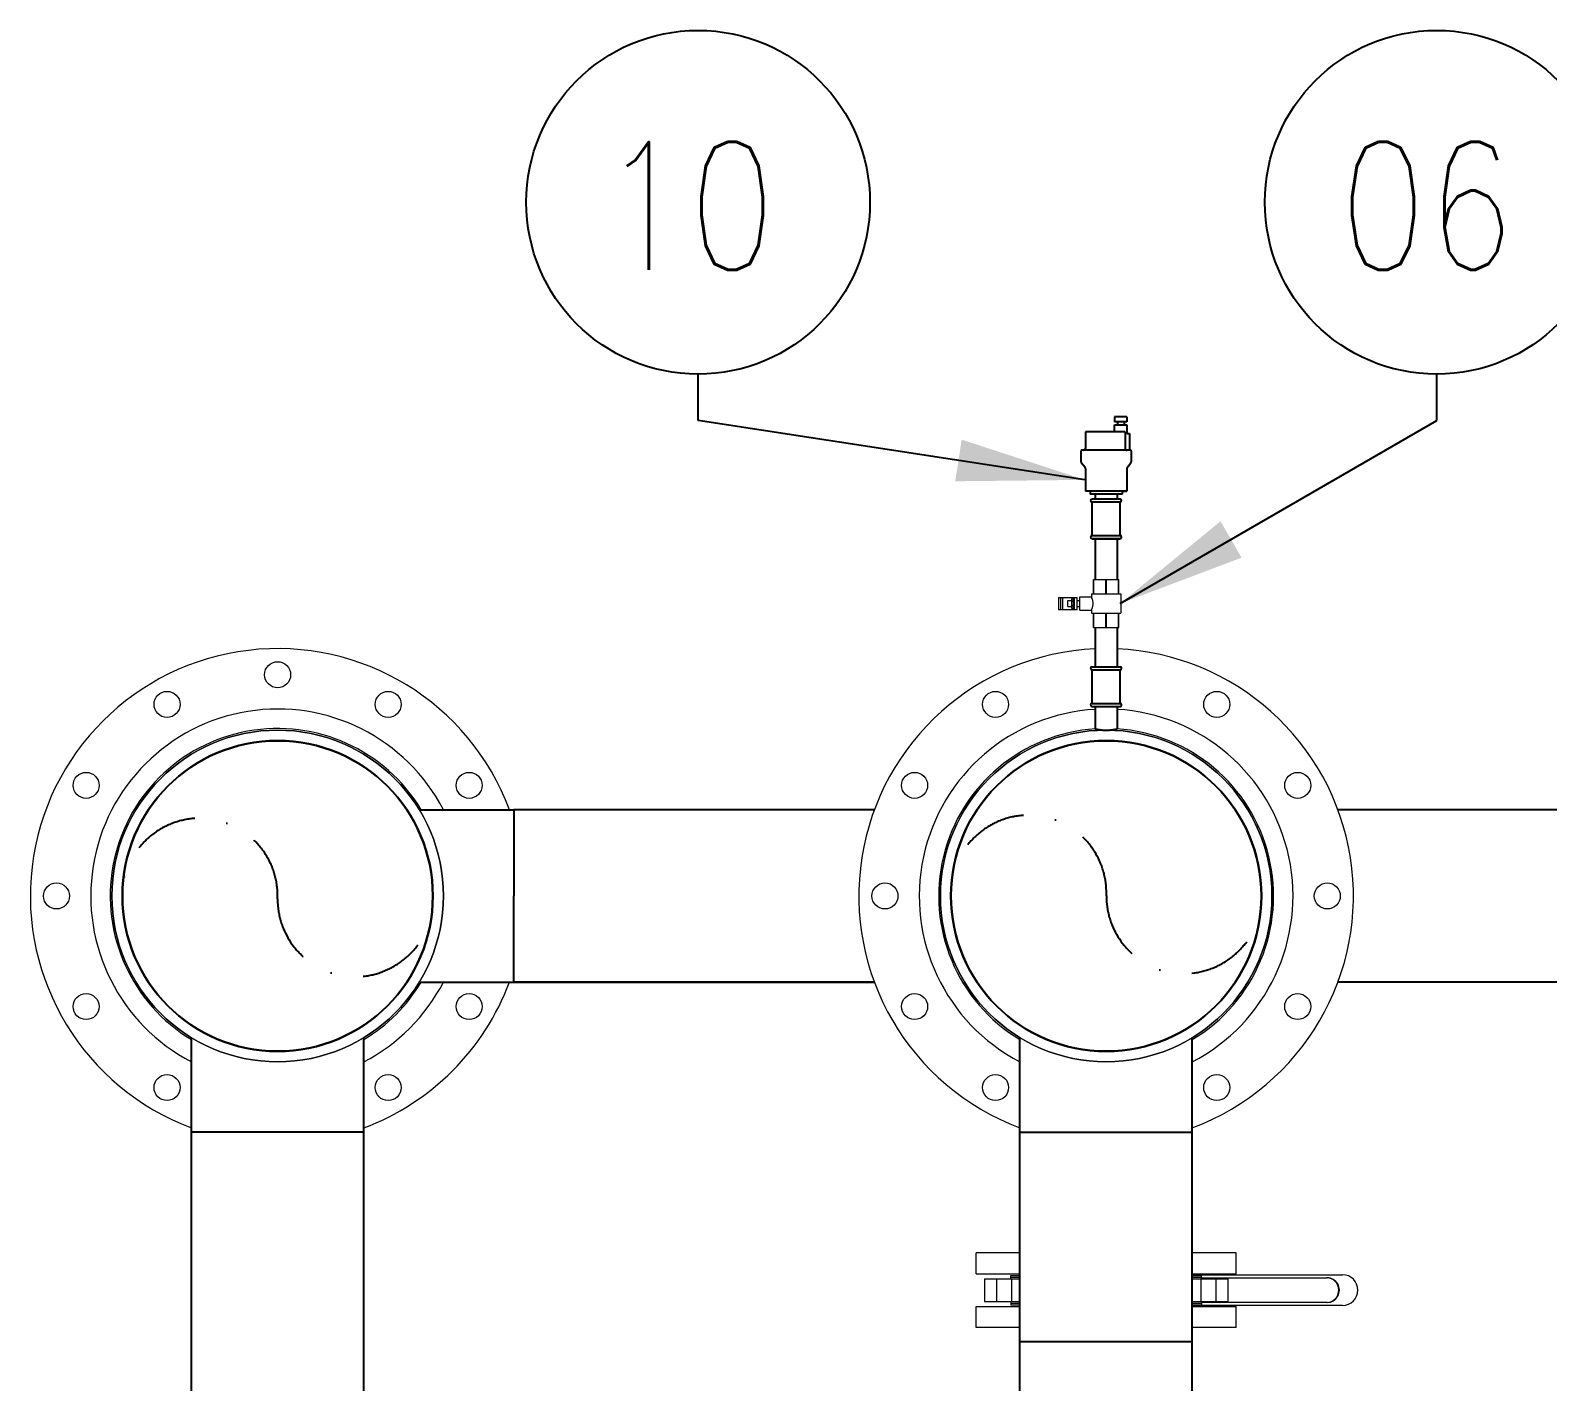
# Model space of a CAD drawing. Header units: millimetres. Extents: x -312439 to 477422, y -331570 to 212570.
# Drawn here: x 341244 to 342726, y 130239 to 131559 of the extents above; entities that cross this region are included whole.
import ezdxf

# ---------------------------------------------------------------- set-up
doc = ezdxf.new("R2010")
doc.units = ezdxf.units.MM
doc.linetypes.add('DASHDOT', pattern=[25.4, 12.7, -6.35, 0, -6.35])
doc.linetypes.add('DASHED', pattern=[0.75, 0.5, -0.25])
doc.layers.add('ARCONDTEXTO', color=4, linetype='Continuous')
doc.layers.add('TEXTO FORMATO', color=4, linetype='Continuous')
doc.styles.add('ROMAND', font='ROMAND.SHX')
doc.styles.add('ROMANS', font='romans.shx', dxfattribs={"height": 187.5})
doc.dimstyles.new('1-50 (MILIMETRO)', dxfattribs={"dimscale": 0, "dimtxt": 125, "dimasz": 125, "dimexe": 100, "dimexo": 100, "dimgap": 50, "dimtad": 0, "dimdec": 0, "dimzin": 0, "dimdsep": 46, "dimtxsty": 'ROMAND', "dimcen": -390, "dimclrd": 1, "dimclre": 1, "dimclrt": 3, "dimadec": 0, "dimazin": 0, "dimtfac": 1, "dimtdec": 0, "dimtix": 1, "dimtmove": 2, "dimatfit": 2, "dimfxl": 1, "dimtvp": 1, "dimtolj": 1, "dimtzin": 0, "dimarcsym": 0})

msp = doc.modelspace()

# ---------------------------------------------------------------- linework, layer by layer
at = {"color": 2, "linetype": 'Continuous', "extrusion": (0, 1, 0)}
for p, q in [((342314.84, 131181.346), (342302.628, 131181.346)), ((342302.628, 131181.346), (342302.628, 131176.315)), ((342314.84, 131176.315), (342302.628, 131176.315)), ((342302.894, 131166.484), (342302.894, 131173.324)), ((342302.894, 131173.324), (342314.926, 131173.324)), ((342305.672, 131176.315), (342305.672, 131173.324)), ((342312.147, 131176.315), (342312.147, 131173.324)), ((342314.84, 131181.346), (342314.84, 131176.315)), ((342314.926, 131173.324), (342314.926, 131164.819)), ((342313.203, 131166.484), (342274.318, 131166.484)), ((342274.318, 131166.484), (342274.318, 131150.345)), ((342313.203, 131166.484), (342313.203, 131150.345)), ((342314.926, 131164.819), (342317.296, 131164.819)), ((342317.296, 131164.819), (342317.296, 131148.629)), ((342270.008, 131148.144), (342270.008, 131137.374)), ((342318.697, 131148.629), (342270.493, 131148.629)), ((342319.183, 131148.144), (342319.183, 131137.374)), ((342274.129, 131131.716), (342270.355, 131136.391)), ((342274.476, 131130.733), (342274.476, 131108.641)), ((342314.715, 131130.733), (342314.715, 131108.641)), ((342315.062, 131131.716), (342318.835, 131136.391)), ((342314.715, 131108.641), (342274.476, 131108.641)), ((342278.945, 131108.622), (342274.476, 131108.641)), ((342310.245, 131108.622), (342278.945, 131108.622)), ((342278.945, 131108.622), (342278.945, 131105.763)), ((342310.245, 131105.763), (342278.945, 131105.763)), ((342280.945, 131101.221), (342308.245, 131101.221)), ((342280.945, 131101.116), (342280.945, 131101.221)), ((342280.945, 131101.116), (342308.245, 131101.116)), ((342280.945, 131098.116), (342308.245, 131098.116)), ((342280.945, 131065.327), (342280.945, 131098.116)), ((342283.826, 131105.763), (342283.826, 131101.221)), ((342305.365, 131105.763), (342305.365, 131101.221)), ((342308.245, 131101.116), (342308.245, 131101.221)), ((342308.245, 131065.327), (342308.245, 131098.116)), ((342310.245, 131108.622), (342314.715, 131108.641)), ((342310.245, 131108.622), (342310.245, 131105.763)), ((342280.945, 131065.327), (342308.245, 131065.327)), ((342280.945, 131062.327), (342308.245, 131062.327)), ((342280.945, 131062.221), (342280.945, 131062.327)), ((342280.945, 131062.221), (342308.245, 131062.221)), ((342308.245, 131062.221), (342308.245, 131062.327))]:
    msp.add_line(p, q, dxfattribs=at)
at = {"color": 2, "linetype": 'DASHED', "extrusion": (0, 1, 0)}
msp.add_line((342313.203, 131150.345), (342313.415, 131150.345), dxfattribs=at)
at = {"color": 5, "linetype": 'Continuous', "extrusion": (0, 1, 0)}
for p, q in [((342283.945, 131062.221), (342283.945, 131022.474)), ((342305.245, 131062.221), (342305.245, 131022.474)), ((342283.945, 130975.474), (342283.945, 130937.298)), ((342305.245, 130975.474), (342305.245, 130937.298)), ((342280.945, 130937.298), (342308.245, 130937.298)), ((342280.945, 130937.192), (342280.945, 130937.298)), ((342280.945, 130937.192), (342308.245, 130937.192)), ((342308.245, 130937.192), (342308.245, 130937.298)), ((342280.945, 130934.192), (342308.245, 130934.192)), ((342280.945, 130901.404), (342280.945, 130934.192)), ((342308.245, 130901.404), (342308.245, 130934.192)), ((342280.945, 130901.404), (342308.245, 130901.404)), ((342280.945, 130898.404), (342308.245, 130898.404)), ((342280.945, 130898.298), (342280.945, 130898.404)), ((342280.945, 130898.298), (342308.245, 130898.298)), ((342283.945, 130898.298), (342283.945, 130876.627)), ((342305.245, 130898.298), (342305.245, 130876.627)), ((342308.245, 130898.298), (342308.245, 130898.404)), ((341623.758, 130797.582), (341716.081, 130797.582)), ((341716.081, 130797.587), (341716.081, 130713.437)), ((342068.232, 130797.587), (341716.081, 130797.587)), ((343409.15, 130797.587), (342520.958, 130797.587)), ((341716.081, 130629.282), (341716.081, 130713.432)), ((341623.758, 130629.282), (342068.23, 130629.282)), ((342068.229, 130629.287), (341716.081, 130629.287)), ((347548.985, 130629.282), (342520.96, 130629.282)), ((343409.15, 130629.287), (342520.962, 130629.287)), ((341401.295, 130001.872), (341401.295, 130575.12)), ((341569.595, 130001.872), (341569.595, 130575.12)), ((342210.445, 130005.222), (342210.445, 130575.12)), ((342378.745, 130005.222), (342378.745, 130575.12)), ((341569.595, 130482.797), (341401.295, 130482.797)), ((342210.445, 130482.797), (342378.745, 130482.797)), ((342378.745, 130278.222), (342210.445, 130278.222))]:
    msp.add_line(p, q, dxfattribs=at)
at = {"color": 4, "linetype": 'Continuous', "lineweight": 0, "extrusion": (0, 1, 0)}
for p, q in [((342282.095, 131022.474), (342307.095, 131022.474)), ((342282.095, 131008.474), (342282.095, 131022.474)), ((342282.456, 131008.474), (342282.456, 131022.474)), ((342294.234, 131008.474), (342294.234, 131022.474)), ((342294.956, 131008.474), (342294.956, 131022.474)), ((342306.734, 131008.474), (342306.734, 131022.474)), ((342307.095, 131008.474), (342307.095, 131022.474)), ((342248.095, 131004.874), (342248.095, 130993.074)), ((342248.095, 131004.874), (342266.203, 131004.874)), ((342250.142, 131004.874), (342250.142, 130993.074)), ((342252.228, 130993.074), (342252.228, 131004.874)), ((342257.187, 130996.173), (342257.187, 131001.775)), ((342257.187, 131001.775), (342260.853, 131001.775)), ((342257.187, 130996.173), (342260.853, 130996.173)), ((342260.853, 131003.619), (342260.853, 130994.329)), ((342260.853, 131003.619), (342262.786, 131003.619)), ((342262.786, 131003.556), (342260.853, 131003.556)), ((342260.853, 131001.468), (342262.786, 131001.468)), ((342262.786, 131001.062), (342260.853, 131001.062)), ((342260.853, 130996.886), (342262.786, 130996.886)), ((342262.786, 130996.48), (342260.853, 130996.48)), ((342260.853, 130994.392), (342262.786, 130994.392)), ((342260.853, 130994.329), (342262.786, 130994.329)), ((342262.786, 130994.329), (342262.786, 131003.619)), ((342262.786, 131001.775), (342263.253, 131001.775)), ((342262.786, 130996.173), (342263.253, 130996.173)), ((342263.253, 131004.874), (342263.253, 130993.074)), ((342266.203, 130993.074), (342266.203, 131004.874)), ((342266.203, 131001.775), (342268.928, 131001.775)), ((342266.203, 130996.173), (342268.928, 130996.173)), ((342268.928, 130992.497), (342268.928, 131005.451)), ((342268.928, 131005.451), (342280.273, 131005.451)), ((342280.273, 131008.474), (342308.917, 131008.474)), ((342280.273, 131008.474), (342280.273, 131005.451)), ((342308.917, 131008.474), (342308.917, 130989.474)), ((342248.095, 130993.074), (342266.203, 130993.074)), ((342268.928, 130992.497), (342280.273, 130992.497)), ((342280.273, 130992.497), (342280.273, 130989.474)), ((342280.273, 130989.474), (342308.917, 130989.474)), ((342282.095, 130975.474), (342282.095, 130989.474)), ((342282.456, 130975.474), (342282.456, 130989.474)), ((342294.234, 130975.474), (342294.234, 130989.474)), ((342294.956, 130975.474), (342294.956, 130989.474)), ((342306.734, 130975.474), (342306.734, 130989.474)), ((342307.095, 130975.474), (342307.095, 130989.474)), ((342282.095, 130975.474), (342307.095, 130975.474)), ((342210.445, 130365.077), (342167.595, 130365.077)), ((342167.595, 130344.477), (342167.595, 130365.077)), ((342421.595, 130365.077), (342378.745, 130365.077)), ((342421.595, 130344.477), (342421.595, 130365.077)), ((342167.595, 130344.477), (342210.445, 130344.477)), ((342201.595, 130342.877), (342210.445, 130342.877)), ((342201.595, 130339.677), (342201.595, 130342.877)), ((342378.745, 130344.477), (342421.595, 130344.477)), ((342378.745, 130343.581), (342525.414, 130343.581)), ((342378.745, 130342.877), (342387.595, 130342.877)), ((342387.595, 130339.677), (342387.595, 130342.877)), ((342175.816, 130339.677), (342210.445, 130339.677)), ((342175.816, 130339.677), (342175.816, 130317.477)), ((342187.545, 130339.677), (342187.545, 130317.477)), ((342201.595, 130341.277), (342210.445, 130341.277)), ((342202.087, 130339.677), (342202.087, 130317.477)), ((342378.745, 130341.277), (342387.595, 130341.277)), ((342378.745, 130339.677), (342413.374, 130339.677)), ((342387.103, 130339.677), (342387.103, 130317.477)), ((342387.595, 130340.58), (342510.494, 130340.58)), ((342401.645, 130339.677), (342401.645, 130317.477)), ((342413.374, 130339.677), (342413.374, 130317.477)), ((342167.595, 130312.677), (342210.445, 130312.677)), ((342167.595, 130292.077), (342167.595, 130312.677)), ((342175.816, 130317.477), (342210.445, 130317.477)), ((342201.595, 130317.477), (342201.595, 130314.277)), ((342201.595, 130315.877), (342210.445, 130315.877)), ((342201.595, 130314.277), (342210.445, 130314.277)), ((342378.745, 130317.477), (342413.374, 130317.477)), ((342378.745, 130315.877), (342387.595, 130315.877)), ((342378.745, 130314.277), (342387.595, 130314.277)), ((342525.414, 130313.573), (342378.745, 130313.573)), ((342378.745, 130312.677), (342421.595, 130312.677)), ((342387.595, 130317.477), (342387.595, 130314.277)), ((342510.494, 130316.573), (342387.595, 130316.573)), ((342421.595, 130292.077), (342421.595, 130312.677)), ((342210.445, 130292.077), (342167.595, 130292.077)), ((342421.595, 130292.077), (342378.745, 130292.077))]:
    msp.add_line(p, q, dxfattribs=at)
at = {"color": 4, "linetype": 'Continuous', "lineweight": 0}
for centre, radius in [((341485.445, 130929.432), 12.7), ((341377.445, 130900.494), 12.7), ((341593.445, 130900.494), 12.7), ((342186.595, 130900.494), 12.7), ((342402.595, 130900.494), 12.7), ((341485.445, 130713.432), 161.9), ((342294.595, 130713.432), 161.9), ((341298.384, 130821.432), 12.7), ((341672.507, 130821.432), 12.7), ((342107.534, 130821.432), 12.7), ((342481.657, 130821.432), 12.7), ((341269.445, 130713.432), 12.7), ((342078.595, 130713.432), 12.7), ((342510.595, 130713.432), 12.7), ((341298.384, 130605.432), 12.7), ((341672.507, 130605.432), 12.7), ((342107.534, 130605.432), 12.7), ((342481.657, 130605.432), 12.7), ((341377.445, 130526.371), 12.7), ((341593.445, 130526.371), 12.7), ((342186.595, 130526.371), 12.7), ((342402.595, 130526.371), 12.7)]:
    msp.add_circle(centre, radius, dxfattribs=at)
at = {"color": 5, "linetype": 'Continuous'}
for centre in [(341485.445, 130713.432), (342294.595, 130713.432)]:
    msp.add_circle(centre, 151.6, dxfattribs=at)
at = {"color": 2, "linetype": 'Continuous'}
for centre, radius, start, end in [((342270.493, 131148.144), 0.486, 90, 180), ((342272.602, 131150.345), 1.716, 270, 0), ((342318.697, 131148.144), 0.486, 0, 90), ((342271.573, 131137.374), 1.565, 180, 218.911528), ((342272.911, 131130.733), 1.565, 0, 38.911528), ((342316.28, 131130.733), 1.565, 141.088472, 180), ((342317.617, 131137.374), 1.565, 321.088472, 0), ((342280.945, 131099.616), 1.5, 90, 270), ((342308.245, 131099.616), 1.5, 270, 90), ((342280.945, 131063.827), 1.5, 90, 270), ((342308.245, 131063.827), 1.5, 270, 90)]:
    msp.add_arc(centre, radius, start, end, dxfattribs=at)
at = {"color": 4, "linetype": 'Continuous', "lineweight": 0}
for centre, radius, start, end in [((341485.445, 130713.432), 241.5, 20.392369, 249.607631), ((342294.595, 130713.432), 241.5, 92.527528, 249.607631), ((342294.595, 130713.432), 241.5, 290.392369, 87.472475), ((341485.445, 130713.432), 182.5, 27.457846, 242.542154), ((342294.595, 130713.432), 182.5, 93.345463, 242.542154), ((342294.595, 130713.432), 182.5, 297.457846, 86.65452), ((341485.445, 130713.432), 163.5, 30.975995, 239.024012), ((342294.595, 130713.432), 163.5, 93.68616, 239.024012), ((342294.595, 130713.432), 163.5, 300.975995, 86.31384), ((341485.445, 130713.432), 182.5, 297.457846, 332.542154), ((341485.445, 130713.432), 163.5, 300.975995, 329.024005), ((341485.445, 130713.432), 241.5, 290.392369, 339.607631), ((342525.414, 130328.577), 15.004, 270, 90)]:
    msp.add_arc(centre, radius, start, end, dxfattribs=at)
at = {"color": 5, "linetype": 'Continuous'}
for centre, start, end in [((342280.945, 130935.692), 90, 270), ((342308.245, 130935.692), 270, 90), ((342280.945, 130899.904), 90, 270), ((342308.245, 130899.904), 270, 90)]:
    msp.add_arc(centre, 1.5, start, end, dxfattribs=at)
at = {"color": 6, "linetype": 'DASHDOT', "ltscale": 5}
for centre, radius, start, end in [((341409.593, 130713.432), 75.853, 357.866905, 182.133095), ((342218.998, 130716.458), 75.853, 357.866905, 182.133095), ((342370.598, 130713.432), 75.8, 179.847091, 0.152909), ((341561.193, 130710.407), 75.8, 179.847091, 0.152909)]:
    msp.add_arc(centre, radius, start, end, dxfattribs=at)
at = {"color": 4, "linetype": 'Continuous', "lineweight": 0, "extrusion": (-1.48671e-111, 9.00315e-64, -1)}
msp.add_ellipse((341485.445, 130713.432), major_axis=(0, 161.9), ratio=1, start_param=-1.57079633, end_param=4.71238898, dxfattribs=at)
at = {"color": 5, "linetype": 'Continuous', "extrusion": (-1.48671e-111, 9.00315e-64, -1)}
msp.add_ellipse((341485.445, 130713.432), major_axis=(0, 151.6), ratio=1, start_param=-1.57079633, end_param=4.71238898, dxfattribs=at)
at = {"color": 4, "linetype": 'Continuous', "lineweight": 0, "extrusion": (-3.00401e-115, -1.27977e-65, -1)}
msp.add_ellipse((342294.595, 130713.432), major_axis=(0, 161.9), ratio=1, start_param=-1.57079633, end_param=4.71238898, dxfattribs=at)
at = {"color": 5, "linetype": 'Continuous', "extrusion": (-3.00401e-115, -1.27977e-65, -1)}
msp.add_ellipse((342294.595, 130713.432), major_axis=(0, 151.6), ratio=1, start_param=-1.57079633, end_param=4.71238898, dxfattribs=at)
at = {"color": 4, "linetype": 'Continuous', "lineweight": 0}
for centre, major_axis, start_param, end_param in [((342509.982, 130328.577), (0, -12.003), 0, 3.14159265), ((342510.494, 130328.577), (0, 12.003), 3.14159265, 6.28318531)]:
    msp.add_ellipse(centre, major_axis=major_axis, ratio=0.99076742, start_param=start_param, end_param=end_param, dxfattribs=at)
at = {"color": 2, "linetype": 'Continuous'}
msp.add_open_spline([(342313.203, 131150.345), (342313.203, 131150.242), (342313.214, 131150.13), (342313.26, 131149.91), (342313.296, 131149.802), (342313.38, 131149.609), (342313.437, 131149.506), (342313.573, 131149.314), (342313.651, 131149.225), (342313.811, 131149.073), (342313.909, 131148.996), (342314.117, 131148.864), (342314.228, 131148.809), (342314.442, 131148.724), (342314.565, 131148.688), (342314.815, 131148.64), (342314.943, 131148.629), (342315.06, 131148.629)], degree=3, knots=[5.27564287, 5.27564287, 5.27564287, 5.27564287, 5.58507837, 5.58507837, 5.89451387, 5.89451387, 6.21795239, 6.21795239, 6.54139091, 6.54139091, 6.88072373, 6.88072373, 7.22005655, 7.22005655, 7.5703925, 7.5703925, 7.92072845, 7.92072845, 7.92072845, 7.92072845], dxfattribs=at)
at = {"color": 4, "linetype": 'Continuous', "lineweight": 0}
for points, knots in [([(342281.821, 130998.974), (342281.821, 130999.388), (342281.801, 130999.813), (342281.718, 131000.655), (342281.656, 131001.071), (342281.504, 131001.867), (342281.413, 131002.247), (342281.222, 131002.948), (342281.121, 131003.269), (342280.929, 131003.838), (342280.831, 131004.105), (342280.648, 131004.578), (342280.563, 131004.784), (342280.422, 131005.117), (342280.366, 131005.244), (342280.292, 131005.41), (342280.273, 131005.451), (342280.273, 131005.451)], [0, 0, 0, 0, 1.24074145, 1.24074145, 2.4814829, 2.4814829, 3.72222435, 3.72222435, 4.9629658, 4.9629658, 6.2015565, 6.2015565, 7.4401472, 7.4401472, 8.6787379, 8.6787379, 9.9173286, 9.9173286, 9.9173286, 9.9173286]), ([(342280.273, 130992.497), (342280.273, 130992.497), (342280.292, 130992.538), (342280.366, 130992.704), (342280.422, 130992.831), (342280.563, 130993.164), (342280.648, 130993.37), (342280.831, 130993.843), (342280.929, 130994.11), (342281.121, 130994.679), (342281.222, 130995), (342281.413, 130995.701), (342281.504, 130996.081), (342281.656, 130996.877), (342281.718, 130997.293), (342281.801, 130998.135), (342281.821, 130998.56), (342281.821, 130998.974)], [29.7519858, 29.7519858, 29.7519858, 29.7519858, 30.99057651, 30.99057651, 32.22916721, 32.22916721, 33.46775791, 33.46775791, 34.70634861, 34.70634861, 35.94709006, 35.94709006, 37.18783151, 37.18783151, 38.42857296, 38.42857296, 39.66931441, 39.66931441, 39.66931441, 39.66931441])]:
    msp.add_open_spline(points, degree=3, knots=knots, dxfattribs=at)
at = {"color": 5, "linetype": 'Continuous'}
msp.add_open_spline([(342283.945, 130876.627), (342283.945, 130876.627), (342284.01, 130876.611), (342284.281, 130876.548), (342284.487, 130876.499), (342285.031, 130876.379), (342285.37, 130876.306), (342286.151, 130876.149), (342286.593, 130876.065), (342287.536, 130875.903), (342288.069, 130875.819), (342289.229, 130875.661), (342289.857, 130875.587), (342291.168, 130875.463), (342291.852, 130875.414), (342293.23, 130875.348), (342293.924, 130875.332), (342295.267, 130875.332), (342295.96, 130875.348), (342297.338, 130875.414), (342298.023, 130875.463), (342299.334, 130875.587), (342299.962, 130875.661), (342301.122, 130875.819), (342301.655, 130875.903), (342302.597, 130876.065), (342303.04, 130876.149), (342303.821, 130876.306), (342304.159, 130876.379), (342304.704, 130876.499), (342304.91, 130876.548), (342305.181, 130876.611), (342305.245, 130876.627), (342305.245, 130876.627)], degree=3, knots=[16.11456825, 16.11456825, 16.11456825, 16.11456825, 18.12877106, 18.12877106, 20.14297387, 20.14297387, 22.15717669, 22.15717669, 24.1713795, 24.1713795, 26.18581875, 26.18581875, 28.200258, 28.200258, 30.21469724, 30.21469724, 32.22913649, 32.22913649, 34.24357574, 34.24357574, 36.25801499, 36.25801499, 38.27245424, 38.27245424, 40.28689348, 40.28689348, 42.3010963, 42.3010963, 44.31529911, 44.31529911, 46.32950192, 46.32950192, 48.34370474, 48.34370474, 48.34370474, 48.34370474], dxfattribs=at)
at = {"layer": 'TEXTO FORMATO', "color": 1}
for centre in [(341896.107, 131390.735), (342617.47, 131390.735)]:
    msp.add_circle(centre, 167.835, dxfattribs=at)

# ---------------------------------------------------------------- texts
at = {"layer": 'ARCONDTEXTO', "color": 3, "linetype": 'Continuous', "lineweight": -3, "style": 'ROMANS', "width": 0.8}
for s, p in [('10', (341800.788, 131324.67)), ('06', (342522.151, 131324.67))]:
    msp.add_text(s, height=125, dxfattribs=at).set_placement(p)

# ---------------------------------------------------------------- leaders
at = {"layer": 'TEXTO FORMATO'}
for points in [[(342273.918, 131119.687), (341896.107, 131177.567), (341896.107, 131222.9)], [(342308.359, 130998.974), (342617.47, 131177.567), (342617.47, 131222.9)]]:
    msp.add_leader(points, dimstyle='1-50 (MILIMETRO)', override={"dimscale": 1}, dxfattribs=at)

doc.saveas('drawing.dxf')
